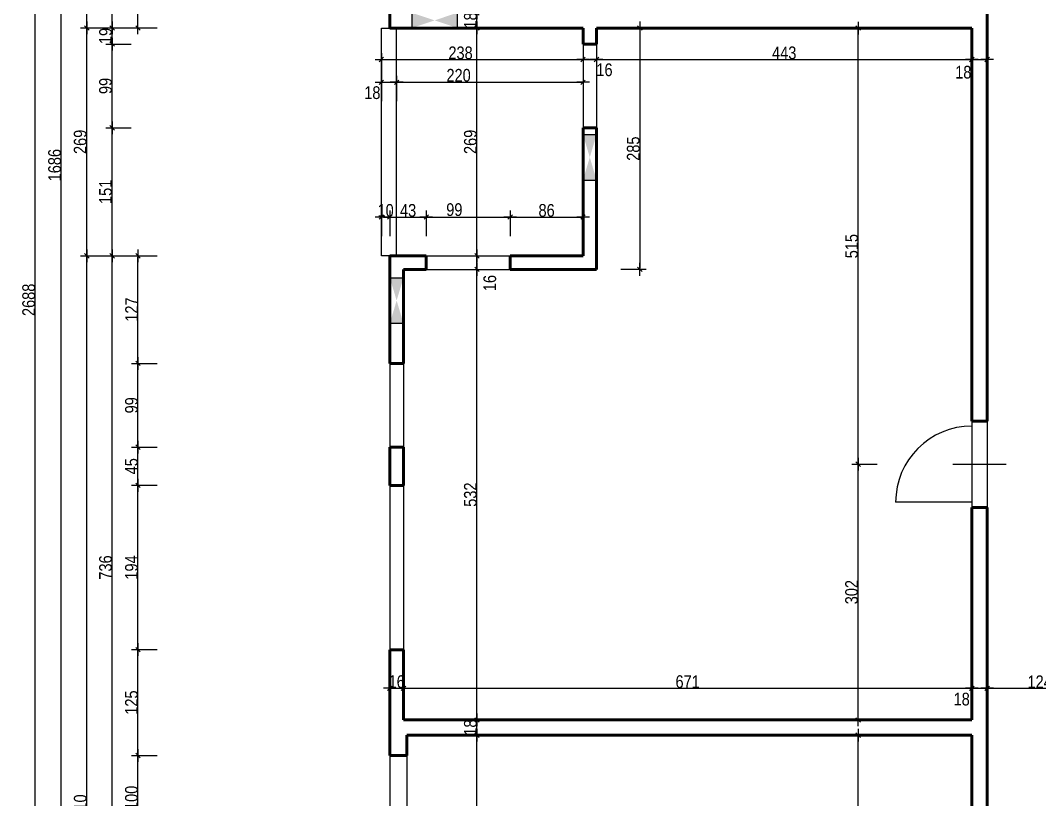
# Model space of a CAD drawing. Header units: centimetres. Extents: x 16433 to 114398, y -50094 to -12305.
# Drawn here: x 40452 to 41655, y -38262 to -37342 of the extents above; entities that cross this region are included whole.
import ezdxf

# ---------------------------------------------------------------- set-up
doc = ezdxf.new("R2010")
doc.units = ezdxf.units.CM
doc.header["$LTSCALE"] = 0.5
doc.layers.get('DEFPOINTS').update_dxf_attribs({"linetype": 'CONTINUOUS'})
for name, color, linetype in [('01_cote_gen', 4, 'CONTINUOUS'), ('01_linteaux', 2, 'CONTINUOUS'), ('01_resv', 32, 'CONTINUOUS'), ('AA_COTES', 2, 'CONTINUOUS')]:
    doc.layers.add(name, color=color, linetype=linetype)
doc.layers.add('01_murs_coup', color=5, linetype='CONTINUOUS', lineweight=60)
doc.styles.add('STYLE2', font='ARIALN.TTF')
doc.dimstyles.new('JB50', dxfattribs={"dimscale": 0.1, "dimtxt": 150, "dimasz": 15, "dimexe": 0.1, "dimexo": 0.1, "dimgap": 0.09, "dimtad": 1, "dimdec": 1, "dimdsep": 46, "dimtxsty": 'STYLE2', "dimblk1": 'BOND_G', "dimblk2": 'BOND_D', "dimsah": 1, "dimcen": 1.5, "dimdle": 0.01, "dimse1": 1, "dimse2": 1, "dimclrd": 4, "dimclre": 2, "dimclrt": 6, "dimazin": 2, "dimtfac": 2.333333, "dimtdec": 1, "dimtix": 1, "dimtmove": 2, "dimatfit": 3, "dimldrblk": 'BOND_G', "dimfxl": 1, "dimtolj": 1, "dimtzin": 0, "dimarcsym": 0})

# ---------------------------------------------------------------- blocks, each defined once
blk = doc.blocks.new('BOND_G')
at = {"layer": 'AA_COTES', "color": 0}
for p, q in [((0, -5), (0, 15)), ((5, 0), (-5, 0)), ((1.77, 1.77), (-1.77, -1.77))]:
    blk.add_line(p, q, dxfattribs=at)
blk = doc.blocks.new('BOND_D')
at = {"layer": 'AA_COTES', "color": 0}
for p, q in [((5, 0), (-5, 0)), ((-1.77, -1.77), (1.77, 1.77)), ((0, 5), (0, -15))]:
    blk.add_line(p, q, dxfattribs=at)
blk = doc.blocks.new('*D2683')
at = {"layer": '01_cote_gen', "color": 4, "lineweight": -2, "transparency": 16777216}
blk.add_line((40469.2, -39014), (40469.2, -36329.1), dxfattribs=at)
at = {"layer": 'DEFPOINTS', "color": 0}
for p in [(40469.2, -36327.6), (40737, -36327.6), (40491.7, -39015.5)]:
    blk.add_point(p, dxfattribs=at)
at = {"layer": '01_cote_gen', "color": 4, "lineweight": -2, "transparency": 16777216, "xscale": 1.5, "yscale": 1.5, "zscale": 1.5}
for name, p, rotation in [('BOND_D', (40469.2, -36327.6), 90), ('BOND_G', (40469.2, -39015.5), 270)]:
    blk.add_blockref(name, p, dxfattribs=dict(at, rotation=rotation))
at = {"layer": '01_cote_gen', "color": 6, "transparency": 16777216, "insert": (40461.6, -37671.5), "char_height": 15, "attachment_point": 5, "rotation": 90, "style": 'STYLE2'}
blk.add_mtext('\\A1;2688', dxfattribs=at)
blk = doc.blocks.new('*D2685')
at = {"layer": '01_cote_gen', "color": 4, "lineweight": -2, "transparency": 16777216}
blk.add_line((40499.9, -38354), (40499.9, -36671.1), dxfattribs=at)
at = {"layer": 'DEFPOINTS', "color": 0}
for p in [(40499.9, -36669.6), (40606.1, -36669.6), (40522.4, -38355.5)]:
    blk.add_point(p, dxfattribs=at)
at = {"layer": '01_cote_gen', "color": 4, "lineweight": -2, "transparency": 16777216, "xscale": 1.5, "yscale": 1.5, "zscale": 1.5}
for name, p, rotation in [('BOND_D', (40499.9, -36669.6), 90), ('BOND_G', (40499.9, -38355.5), 270)]:
    blk.add_blockref(name, p, dxfattribs=dict(at, rotation=rotation))
at = {"layer": '01_cote_gen', "color": 6, "transparency": 16777216, "insert": (40492.2, -37512.5), "char_height": 15, "attachment_point": 5, "rotation": 90, "style": 'STYLE2'}
blk.add_mtext('\\A1;1686', dxfattribs=at)
blk = doc.blocks.new('*D2690')
at = {"layer": '01_cote_gen', "color": 4, "lineweight": -2, "transparency": 16777216}
blk.add_line((40530.2, -38928), (40530.2, -37621), dxfattribs=at)
at = {"layer": 'DEFPOINTS', "color": 0}
for p in [(40530.2, -37619.5), (40620.9, -37619.5), (40596, -38929.5)]:
    blk.add_point(p, dxfattribs=at)
at = {"layer": '01_cote_gen', "color": 4, "lineweight": -2, "transparency": 16777216, "xscale": 1.5, "yscale": 1.5, "zscale": 1.5}
for name, p, rotation in [('BOND_D', (40530.2, -37619.5), 90), ('BOND_G', (40530.2, -38929.5), 270)]:
    blk.add_blockref(name, p, dxfattribs=dict(at, rotation=rotation))
at = {"layer": '01_cote_gen', "color": 6, "transparency": 16777216, "insert": (40522.5, -38274.5), "char_height": 15, "attachment_point": 5, "rotation": 90, "style": 'STYLE2'}
blk.add_mtext('\\A1;1310', dxfattribs=at)
blk = doc.blocks.new('*D2691')
at = {"layer": '01_cote_gen', "color": 4, "lineweight": -2, "transparency": 16777216}
blk.add_line((40530.1, -37618), (40530.1, -37352), dxfattribs=at)
at = {"layer": 'DEFPOINTS', "color": 0}
for p in [(40530.1, -37350.5), (40620.9, -37350.5), (40620.9, -37619.5)]:
    blk.add_point(p, dxfattribs=at)
at = {"layer": '01_cote_gen', "color": 4, "lineweight": -2, "transparency": 16777216, "xscale": 1.5, "yscale": 1.5, "zscale": 1.5}
for name, p, rotation in [('BOND_D', (40530.1, -37350.5), 90), ('BOND_G', (40530.1, -37619.5), 270)]:
    blk.add_blockref(name, p, dxfattribs=dict(at, rotation=rotation))
at = {"layer": '01_cote_gen', "color": 6, "transparency": 16777216, "insert": (40522.4, -37485), "char_height": 15, "attachment_point": 5, "rotation": 90, "style": 'STYLE2'}
blk.add_mtext('\\A1;269', dxfattribs=at)
blk = doc.blocks.new('*D2692')
at = {"layer": '01_cote_gen', "color": 4, "lineweight": -2, "transparency": 16777216}
blk.add_line((40530.1, -37349), (40530.1, -36329.1), dxfattribs=at)
at = {"layer": 'DEFPOINTS', "color": 0}
for p in [(40530.1, -36327.6), (40737, -36327.6), (40620.9, -37350.5)]:
    blk.add_point(p, dxfattribs=at)
at = {"layer": '01_cote_gen', "color": 4, "lineweight": -2, "transparency": 16777216, "xscale": 1.5, "yscale": 1.5, "zscale": 1.5}
for name, p, rotation in [('BOND_D', (40530.1, -36327.6), 90), ('BOND_G', (40530.1, -37350.5), 270)]:
    blk.add_blockref(name, p, dxfattribs=dict(at, rotation=rotation))
at = {"layer": '01_cote_gen', "color": 6, "transparency": 16777216, "insert": (40522.4, -36839.1), "char_height": 15, "attachment_point": 5, "rotation": 90, "style": 'STYLE2'}
blk.add_mtext('\\A1;1023', dxfattribs=at)
blk = doc.blocks.new('*D2693')
at = {"layer": '01_cote_gen', "color": 4, "lineweight": -2, "transparency": 16777216}
blk.add_line((40560, -37349), (40560, -36671.1), dxfattribs=at)
at = {"layer": 'DEFPOINTS', "color": 0}
for p in [(40560, -36669.6), (40578.2, -36669.6), (40552.6, -37350.5)]:
    blk.add_point(p, dxfattribs=at)
at = {"layer": '01_cote_gen', "color": 4, "lineweight": -2, "transparency": 16777216, "xscale": 1.5, "yscale": 1.5, "zscale": 1.5}
for name, p, rotation in [('BOND_D', (40560, -36669.6), 90), ('BOND_G', (40560, -37350.5), 270)]:
    blk.add_blockref(name, p, dxfattribs=dict(at, rotation=rotation))
at = {"layer": '01_cote_gen', "color": 6, "transparency": 16777216, "insert": (40552.3, -37010.1), "char_height": 15, "attachment_point": 5, "rotation": 90, "style": 'STYLE2'}
blk.add_mtext('\\A1;681', dxfattribs=at)
blk = doc.blocks.new('*D2698')
at = {"layer": '01_cote_gen', "color": 4, "lineweight": -2, "transparency": 16777216}
blk.add_line((40590.5, -37349), (40590.5, -37245), dxfattribs=at)
at = {"layer": 'DEFPOINTS', "color": 0}
for p in [(40590.5, -37243.5), (40638.3, -37243.5), (40638.3, -37350.5)]:
    blk.add_point(p, dxfattribs=at)
at = {"layer": '01_cote_gen', "color": 4, "lineweight": -2, "transparency": 16777216, "xscale": 1.5, "yscale": 1.5, "zscale": 1.5}
for name, p, rotation in [('BOND_D', (40590.5, -37243.5), 90), ('BOND_G', (40590.5, -37350.5), 270)]:
    blk.add_blockref(name, p, dxfattribs=dict(at, rotation=rotation))
at = {"layer": '01_cote_gen', "color": 6, "transparency": 16777216, "insert": (40582.9, -37297), "char_height": 15, "attachment_point": 5, "rotation": 90, "style": 'STYLE2'}
blk.add_mtext('\\A1;107', dxfattribs=at)
blk = doc.blocks.new('*D2703')
at = {"layer": '01_cote_gen', "color": 4, "lineweight": -2, "transparency": 16777216}
blk.add_line((40560, -38354), (40560, -37621), dxfattribs=at)
at = {"layer": 'DEFPOINTS', "color": 0}
for p in [(40560, -37619.5), (40638.3, -37619.5), (40737, -38355.5)]:
    blk.add_point(p, dxfattribs=at)
at = {"layer": '01_cote_gen', "color": 4, "lineweight": -2, "transparency": 16777216, "xscale": 1.5, "yscale": 1.5, "zscale": 1.5}
for name, p, rotation in [('BOND_D', (40560, -37619.5), 90), ('BOND_G', (40560, -38355.5), 270)]:
    blk.add_blockref(name, p, dxfattribs=dict(at, rotation=rotation))
at = {"layer": '01_cote_gen', "color": 6, "transparency": 16777216, "insert": (40552.3, -37987.5), "char_height": 15, "attachment_point": 5, "rotation": 90, "style": 'STYLE2'}
blk.add_mtext('\\A1;736', dxfattribs=at)
blk = doc.blocks.new('*D2705')
at = {"layer": '01_cote_gen', "color": 4, "lineweight": -2, "transparency": 16777216}
blk.add_line((40590.5, -38308), (40590.5, -38211), dxfattribs=at)
at = {"layer": 'DEFPOINTS', "color": 0}
for p in [(40590.5, -38209.5), (40600, -38209.5), (40600, -38309.5)]:
    blk.add_point(p, dxfattribs=at)
at = {"layer": '01_cote_gen', "color": 4, "lineweight": -2, "transparency": 16777216, "xscale": 1.5, "yscale": 1.5, "zscale": 1.5}
for name, p, rotation in [('BOND_D', (40590.5, -38209.5), 90), ('BOND_G', (40590.5, -38309.5), 270)]:
    blk.add_blockref(name, p, dxfattribs=dict(at, rotation=rotation))
at = {"layer": '01_cote_gen', "color": 6, "transparency": 16777216, "insert": (40582.9, -38259.5), "char_height": 15, "attachment_point": 5, "rotation": 90, "style": 'STYLE2'}
blk.add_mtext('\\A1;100', dxfattribs=at)
blk = doc.blocks.new('*D2706')
at = {"layer": '01_cote_gen', "color": 4, "lineweight": -2, "transparency": 16777216}
blk.add_line((40590.5, -38208), (40590.5, -38086), dxfattribs=at)
at = {"layer": 'DEFPOINTS', "color": 0}
for p in [(40590.5, -38084.5), (40613.7, -38084.5), (40600, -38209.5)]:
    blk.add_point(p, dxfattribs=at)
at = {"layer": '01_cote_gen', "color": 4, "lineweight": -2, "transparency": 16777216, "xscale": 1.5, "yscale": 1.5, "zscale": 1.5}
for name, p, rotation in [('BOND_D', (40590.5, -38084.5), 90), ('BOND_G', (40590.5, -38209.5), 270)]:
    blk.add_blockref(name, p, dxfattribs=dict(at, rotation=rotation))
at = {"layer": '01_cote_gen', "color": 6, "transparency": 16777216, "insert": (40582.9, -38147), "char_height": 15, "attachment_point": 5, "rotation": 90, "style": 'STYLE2'}
blk.add_mtext('\\A1;125', dxfattribs=at)
blk = doc.blocks.new('*D2707')
at = {"layer": '01_cote_gen', "color": 4, "lineweight": -2, "transparency": 16777216}
blk.add_line((40590.5, -38083), (40590.5, -37892), dxfattribs=at)
at = {"layer": 'DEFPOINTS', "color": 0}
for p in [(40590.5, -37890.5), (40613.7, -37890.5), (40613.7, -38084.5)]:
    blk.add_point(p, dxfattribs=at)
at = {"layer": '01_cote_gen', "color": 4, "lineweight": -2, "transparency": 16777216, "xscale": 1.5, "yscale": 1.5, "zscale": 1.5}
for name, p, rotation in [('BOND_D', (40590.5, -37890.5), 90), ('BOND_G', (40590.5, -38084.5), 270)]:
    blk.add_blockref(name, p, dxfattribs=dict(at, rotation=rotation))
at = {"layer": '01_cote_gen', "color": 6, "transparency": 16777216, "insert": (40582.9, -37987.5), "char_height": 15, "attachment_point": 5, "rotation": 90, "style": 'STYLE2'}
blk.add_mtext('\\A1;194', dxfattribs=at)
blk = doc.blocks.new('*D2708')
at = {"layer": '01_cote_gen', "color": 4, "lineweight": -2, "transparency": 16777216}
blk.add_line((40590.5, -37889), (40590.5, -37847), dxfattribs=at)
at = {"layer": 'DEFPOINTS', "color": 0}
for p in [(40590.5, -37845.5), (40621.7, -37845.5), (40621.7, -37890.5)]:
    blk.add_point(p, dxfattribs=at)
at = {"layer": '01_cote_gen', "color": 4, "lineweight": -2, "transparency": 16777216, "xscale": 1.5, "yscale": 1.5, "zscale": 1.5}
for name, p, rotation in [('BOND_D', (40590.5, -37845.5), 90), ('BOND_G', (40590.5, -37890.5), 270)]:
    blk.add_blockref(name, p, dxfattribs=dict(at, rotation=rotation))
at = {"layer": '01_cote_gen', "color": 6, "transparency": 16777216, "insert": (40582.9, -37868), "char_height": 15, "attachment_point": 5, "rotation": 90, "style": 'STYLE2'}
blk.add_mtext('\\A1;45', dxfattribs=at)
blk = doc.blocks.new('*D2709')
at = {"layer": '01_cote_gen', "color": 4, "lineweight": -2, "transparency": 16777216}
blk.add_line((40590.5, -37844), (40590.5, -37748), dxfattribs=at)
at = {"layer": 'DEFPOINTS', "color": 0}
for p in [(40590.5, -37746.5), (40613.7, -37746.5), (40613.7, -37845.5)]:
    blk.add_point(p, dxfattribs=at)
at = {"layer": '01_cote_gen', "color": 4, "lineweight": -2, "transparency": 16777216, "xscale": 1.5, "yscale": 1.5, "zscale": 1.5}
for name, p, rotation in [('BOND_D', (40590.5, -37746.5), 90), ('BOND_G', (40590.5, -37845.5), 270)]:
    blk.add_blockref(name, p, dxfattribs=dict(at, rotation=rotation))
at = {"layer": '01_cote_gen', "color": 6, "transparency": 16777216, "insert": (40582.9, -37796), "char_height": 15, "attachment_point": 5, "rotation": 90, "style": 'STYLE2'}
blk.add_mtext('\\A1;99', dxfattribs=at)
blk = doc.blocks.new('*D2710')
at = {"layer": '01_cote_gen', "color": 4, "lineweight": -2, "transparency": 16777216}
blk.add_line((40590.5, -37745), (40590.5, -37621), dxfattribs=at)
at = {"layer": 'DEFPOINTS', "color": 0}
for p in [(40582.5, -37619.5), (40590.5, -37619.5), (40613, -37746.5)]:
    blk.add_point(p, dxfattribs=at)
at = {"layer": '01_cote_gen', "color": 4, "lineweight": -2, "transparency": 16777216, "xscale": 1.5, "yscale": 1.5, "zscale": 1.5}
for name, p, rotation in [('BOND_D', (40590.5, -37619.5), 90), ('BOND_G', (40590.5, -37746.5), 270)]:
    blk.add_blockref(name, p, dxfattribs=dict(at, rotation=rotation))
at = {"layer": '01_cote_gen', "color": 6, "transparency": 16777216, "insert": (40583, -37683), "char_height": 15, "attachment_point": 5, "rotation": 90, "style": 'STYLE2'}
blk.add_mtext('\\A1;127', dxfattribs=at)
blk = doc.blocks.new('*D2711')
at = {"layer": '01_cote_gen', "color": 4, "lineweight": -2, "transparency": 16777216}
blk.add_line((40560, -37618), (40560, -37470), dxfattribs=at)
at = {"layer": 'DEFPOINTS', "color": 0}
for p in [(40560, -37468.5), (40614.8, -37468.5), (40638.3, -37619.5)]:
    blk.add_point(p, dxfattribs=at)
at = {"layer": '01_cote_gen', "color": 4, "lineweight": -2, "transparency": 16777216, "xscale": 1.5, "yscale": 1.5, "zscale": 1.5}
for name, p, rotation in [('BOND_D', (40560, -37468.5), 90), ('BOND_G', (40560, -37619.5), 270)]:
    blk.add_blockref(name, p, dxfattribs=dict(at, rotation=rotation))
at = {"layer": '01_cote_gen', "color": 6, "transparency": 16777216, "insert": (40552.3, -37544), "char_height": 15, "attachment_point": 5, "rotation": 90, "style": 'STYLE2'}
blk.add_mtext('\\A1;151', dxfattribs=at)
blk = doc.blocks.new('*D2712')
at = {"layer": '01_cote_gen', "color": 4, "lineweight": -2, "transparency": 16777216}
blk.add_line((40560, -37467), (40560, -37371), dxfattribs=at)
at = {"layer": 'DEFPOINTS', "color": 0}
for p in [(40560, -37369.5), (40622.8, -37369.5), (40582.5, -37468.5)]:
    blk.add_point(p, dxfattribs=at)
at = {"layer": '01_cote_gen', "color": 4, "lineweight": -2, "transparency": 16777216, "xscale": 1.5, "yscale": 1.5, "zscale": 1.5}
for name, p, rotation in [('BOND_D', (40560, -37369.5), 90), ('BOND_G', (40560, -37468.5), 270)]:
    blk.add_blockref(name, p, dxfattribs=dict(at, rotation=rotation))
at = {"layer": '01_cote_gen', "color": 6, "transparency": 16777216, "insert": (40552.3, -37419), "char_height": 15, "attachment_point": 5, "rotation": 90, "style": 'STYLE2'}
blk.add_mtext('\\A1;99', dxfattribs=at)
blk = doc.blocks.new('*D2713')
at = {"layer": '01_cote_gen', "color": 4, "lineweight": -2, "transparency": 16777216}
blk.add_line((40560, -37368), (40560, -37352), dxfattribs=at)
at = {"layer": 'DEFPOINTS', "color": 0}
for p in [(40560, -37350.5), (40560, -37350.5), (40560, -37369.5)]:
    blk.add_point(p, dxfattribs=at)
at = {"layer": '01_cote_gen', "color": 4, "lineweight": -2, "transparency": 16777216, "xscale": 1.5, "yscale": 1.5, "zscale": 1.5}
for name, p, rotation in [('BOND_D', (40560, -37350.5), 90), ('BOND_G', (40560, -37369.5), 270)]:
    blk.add_blockref(name, p, dxfattribs=dict(at, rotation=rotation))
at = {"layer": '01_cote_gen', "color": 6, "transparency": 16777216, "insert": (40552.3, -37360), "char_height": 15, "attachment_point": 5, "rotation": 90, "style": 'STYLE2'}
blk.add_mtext('\\A1;19', dxfattribs=at)
blk = doc.blocks.new('*D2788')
at = {"layer": '01_cote_gen', "color": 4, "lineweight": -2, "transparency": 16777216}
blk.add_line((40897.4, -37414.6), (41114.4, -37414.6), dxfattribs=at)
at = {"layer": 'DEFPOINTS', "color": 0}
for p in [(41115.9, -37414.6), (40895.9, -37463.1), (41115.9, -37463.1)]:
    blk.add_point(p, dxfattribs=at)
at = {"layer": '01_cote_gen', "color": 4, "lineweight": -2, "transparency": 16777216, "xscale": 1.5, "yscale": 1.5, "zscale": 1.5, "rotation": 180}
blk.add_blockref('BOND_G', (40895.9, -37414.6), dxfattribs=at)
at = {"layer": '01_cote_gen', "color": 4, "lineweight": -2, "transparency": 16777216, "xscale": 1.5, "yscale": 1.5, "zscale": 1.5}
blk.add_blockref('BOND_D', (41115.9, -37414.6), dxfattribs=at)
at = {"layer": '01_cote_gen', "color": 6, "transparency": 16777216, "insert": (40969, -37406.5), "char_height": 15, "attachment_point": 5, "style": 'STYLE2'}
blk.add_mtext('\\A1;220', dxfattribs=at)
blk = doc.blocks.new('*D2789')
at = {"layer": '01_cote_gen', "color": 4, "lineweight": -2, "transparency": 16777216}
for p, q in [((40876.4, -37573.7), (40874.9, -37573.7)), ((40887.9, -37573.7), (40877.9, -37573.7)), ((40889.4, -37573.7), (40890.9, -37573.7))]:
    blk.add_line(p, q, dxfattribs=at)
at = {"layer": 'DEFPOINTS', "color": 0}
for p in [(40877.9, -37573.7), (40877.9, -37581.2), (40887.9, -37581.2)]:
    blk.add_point(p, dxfattribs=at)
at = {"layer": '01_cote_gen', "color": 4, "lineweight": -2, "transparency": 16777216, "xscale": 1.5, "yscale": 1.5, "zscale": 1.5}
blk.add_blockref('BOND_D', (40877.9, -37573.7), dxfattribs=at)
at = {"layer": '01_cote_gen', "color": 4, "lineweight": -2, "transparency": 16777216, "xscale": 1.5, "yscale": 1.5, "zscale": 1.5, "rotation": 180}
blk.add_blockref('BOND_G', (40887.9, -37573.7), dxfattribs=at)
at = {"layer": '01_cote_gen', "color": 6, "transparency": 16777216, "insert": (40882.9, -37566), "char_height": 15, "attachment_point": 5, "style": 'STYLE2'}
blk.add_mtext('\\A1;10', dxfattribs=at)
blk = doc.blocks.new('*D2790')
at = {"layer": '01_cote_gen', "color": 4, "lineweight": -2, "transparency": 16777216}
blk.add_line((40879.4, -37387.7), (41114.4, -37387.7), dxfattribs=at)
at = {"layer": 'DEFPOINTS', "color": 0}
for p in [(41115.9, -37387.7), (41115.9, -37395.6), (40877.9, -37437.1)]:
    blk.add_point(p, dxfattribs=at)
at = {"layer": '01_cote_gen', "color": 4, "lineweight": -2, "transparency": 16777216, "xscale": 1.5, "yscale": 1.5, "zscale": 1.5, "rotation": 180}
blk.add_blockref('BOND_G', (40877.9, -37387.7), dxfattribs=at)
at = {"layer": '01_cote_gen', "color": 4, "lineweight": -2, "transparency": 16777216, "xscale": 1.5, "yscale": 1.5, "zscale": 1.5}
blk.add_blockref('BOND_D', (41115.9, -37387.7), dxfattribs=at)
at = {"layer": '01_cote_gen', "color": 6, "transparency": 16777216, "insert": (40971.3, -37380), "char_height": 15, "attachment_point": 5, "style": 'STYLE2'}
blk.add_mtext('\\A1;238', dxfattribs=at)
blk = doc.blocks.new('*D2791')
at = {"layer": '01_cote_gen', "color": 4, "lineweight": -2, "transparency": 16777216}
blk.add_line((41117.4, -37387.7), (41130.4, -37387.7), dxfattribs=at)
at = {"layer": 'DEFPOINTS', "color": 0}
for p in [(41131.9, -37387.7), (41115.9, -37437.1), (41131.9, -37437.1)]:
    blk.add_point(p, dxfattribs=at)
at = {"layer": '01_cote_gen', "color": 4, "lineweight": -2, "transparency": 16777216, "xscale": 1.5, "yscale": 1.5, "zscale": 1.5, "rotation": 180}
blk.add_blockref('BOND_G', (41115.9, -37387.7), dxfattribs=at)
at = {"layer": '01_cote_gen', "color": 4, "lineweight": -2, "transparency": 16777216, "xscale": 1.5, "yscale": 1.5, "zscale": 1.5}
blk.add_blockref('BOND_D', (41131.9, -37387.7), dxfattribs=at)
at = {"layer": '01_cote_gen', "color": 6, "transparency": 16777216, "insert": (41141.2, -37400), "char_height": 15, "attachment_point": 5, "style": 'STYLE2'}
blk.add_mtext('\\A1;16', dxfattribs=at)
blk = doc.blocks.new('*D2792')
at = {"layer": '01_cote_gen', "color": 4, "lineweight": -2, "transparency": 16777216}
blk.add_line((41133.4, -37387.7), (41573.4, -37387.7), dxfattribs=at)
at = {"layer": 'DEFPOINTS', "color": 0}
for p in [(41131.9, -37380.2), (41574.9, -37387.7), (41574.9, -37390.7)]:
    blk.add_point(p, dxfattribs=at)
at = {"layer": '01_cote_gen', "color": 4, "lineweight": -2, "transparency": 16777216, "xscale": 1.5, "yscale": 1.5, "zscale": 1.5, "rotation": 180}
blk.add_blockref('BOND_G', (41131.9, -37387.7), dxfattribs=at)
at = {"layer": '01_cote_gen', "color": 4, "lineweight": -2, "transparency": 16777216, "xscale": 1.5, "yscale": 1.5, "zscale": 1.5}
blk.add_blockref('BOND_D', (41574.9, -37387.7), dxfattribs=at)
at = {"layer": '01_cote_gen', "color": 6, "transparency": 16777216, "insert": (41353.4, -37380), "char_height": 15, "attachment_point": 5, "style": 'STYLE2'}
blk.add_mtext('\\A1;443', dxfattribs=at)
blk = doc.blocks.new('*D2793')
at = {"layer": '01_cote_gen', "color": 4, "lineweight": -2, "transparency": 16777216}
blk.add_line((41576.4, -37387.7), (41591.4, -37387.7), dxfattribs=at)
at = {"layer": 'DEFPOINTS', "color": 0}
for p in [(41574.9, -37354.5), (41592.9, -37354.5), (41592.9, -37387.7)]:
    blk.add_point(p, dxfattribs=at)
at = {"layer": '01_cote_gen', "color": 4, "lineweight": -2, "transparency": 16777216, "xscale": 1.5, "yscale": 1.5, "zscale": 1.5, "rotation": 180}
blk.add_blockref('BOND_G', (41574.9, -37387.7), dxfattribs=at)
at = {"layer": '01_cote_gen', "color": 4, "lineweight": -2, "transparency": 16777216, "xscale": 1.5, "yscale": 1.5, "zscale": 1.5}
blk.add_blockref('BOND_D', (41592.9, -37387.7), dxfattribs=at)
at = {"layer": '01_cote_gen', "color": 6, "transparency": 16777216, "insert": (41564.8, -37402.8), "char_height": 15, "attachment_point": 5, "style": 'STYLE2'}
blk.add_mtext('\\A1;18', dxfattribs=at)
blk = doc.blocks.new('*D2814')
at = {"layer": '01_cote_gen', "color": 4, "lineweight": -2, "transparency": 16777216}
blk.add_line((40889.4, -37573.7), (40929.4, -37573.7), dxfattribs=at)
at = {"layer": 'DEFPOINTS', "color": 0}
for p in [(40887.9, -37573.5), (40930.9, -37573.7), (40930.9, -37599.5)]:
    blk.add_point(p, dxfattribs=at)
at = {"layer": '01_cote_gen', "color": 4, "lineweight": -2, "transparency": 16777216, "xscale": 1.5, "yscale": 1.5, "zscale": 1.5, "rotation": 180}
blk.add_blockref('BOND_G', (40887.9, -37573.7), dxfattribs=at)
at = {"layer": '01_cote_gen', "color": 4, "lineweight": -2, "transparency": 16777216, "xscale": 1.5, "yscale": 1.5, "zscale": 1.5}
blk.add_blockref('BOND_D', (40930.9, -37573.7), dxfattribs=at)
at = {"layer": '01_cote_gen', "color": 6, "transparency": 16777216, "insert": (40909.4, -37566), "char_height": 15, "attachment_point": 5, "style": 'STYLE2'}
blk.add_mtext('\\A1;43', dxfattribs=at)
blk = doc.blocks.new('*D2815')
at = {"layer": '01_cote_gen', "color": 4, "lineweight": -2, "transparency": 16777216}
blk.add_line((40932.4, -37573.7), (41028.4, -37573.7), dxfattribs=at)
at = {"layer": 'DEFPOINTS', "color": 0}
for p in [(41029.9, -37573.7), (40930.9, -37581.2), (41029.9, -37599.5)]:
    blk.add_point(p, dxfattribs=at)
at = {"layer": '01_cote_gen', "color": 4, "lineweight": -2, "transparency": 16777216, "xscale": 1.5, "yscale": 1.5, "zscale": 1.5, "rotation": 180}
blk.add_blockref('BOND_G', (40930.9, -37573.7), dxfattribs=at)
at = {"layer": '01_cote_gen', "color": 4, "lineweight": -2, "transparency": 16777216, "xscale": 1.5, "yscale": 1.5, "zscale": 1.5}
blk.add_blockref('BOND_D', (41029.9, -37573.7), dxfattribs=at)
at = {"layer": '01_cote_gen', "color": 6, "transparency": 16777216, "insert": (40964, -37565.1), "char_height": 15, "attachment_point": 5, "style": 'STYLE2'}
blk.add_mtext('\\A1;99', dxfattribs=at)
blk = doc.blocks.new('*D2816')
at = {"layer": '01_cote_gen', "color": 4, "lineweight": -2, "transparency": 16777216}
blk.add_line((41031.4, -37573.7), (41114.4, -37573.7), dxfattribs=at)
at = {"layer": 'DEFPOINTS', "color": 0}
for p in [(41115.9, -37573.7), (41029.9, -37587.8), (41115.9, -37587.8)]:
    blk.add_point(p, dxfattribs=at)
at = {"layer": '01_cote_gen', "color": 4, "lineweight": -2, "transparency": 16777216, "xscale": 1.5, "yscale": 1.5, "zscale": 1.5, "rotation": 180}
blk.add_blockref('BOND_G', (41029.9, -37573.7), dxfattribs=at)
at = {"layer": '01_cote_gen', "color": 4, "lineweight": -2, "transparency": 16777216, "xscale": 1.5, "yscale": 1.5, "zscale": 1.5}
blk.add_blockref('BOND_D', (41115.9, -37573.7), dxfattribs=at)
at = {"layer": '01_cote_gen', "color": 6, "transparency": 16777216, "insert": (41072.9, -37566), "char_height": 15, "attachment_point": 5, "style": 'STYLE2'}
blk.add_mtext('\\A1;86', dxfattribs=at)
blk = doc.blocks.new('*D3074')
at = {"layer": '01_cote_gen', "color": 4, "lineweight": -2, "transparency": 16777216}
blk.add_line((40990.7, -38996.1), (40990.7, -38187), dxfattribs=at)
at = {"layer": 'DEFPOINTS', "color": 0}
for p in [(40990.7, -38185.5), (41035.4, -38185.5), (41003.8, -38997.6)]:
    blk.add_point(p, dxfattribs=at)
at = {"layer": '01_cote_gen', "color": 4, "lineweight": -2, "transparency": 16777216, "xscale": 1.5, "yscale": 1.5, "zscale": 1.5}
for name, p, rotation in [('BOND_D', (40990.7, -38185.5), 90), ('BOND_G', (40990.7, -38997.6), 270)]:
    blk.add_blockref(name, p, dxfattribs=dict(at, rotation=rotation))
at = {"layer": '01_cote_gen', "color": 6, "transparency": 16777216, "insert": (40983, -38591.6), "char_height": 15, "attachment_point": 5, "rotation": 90, "style": 'STYLE2'}
blk.add_mtext('\\A1;812', dxfattribs=at)
blk = doc.blocks.new('*D3075')
at = {"layer": '01_cote_gen', "color": 4, "lineweight": -2, "transparency": 16777216}
blk.add_line((40990.7, -38184), (40990.7, -38169), dxfattribs=at)
at = {"layer": 'DEFPOINTS', "color": 0}
for p in [(40990.7, -38167.5), (41058.3, -38167.5), (41058.3, -38185.5)]:
    blk.add_point(p, dxfattribs=at)
at = {"layer": '01_cote_gen', "color": 4, "lineweight": -2, "transparency": 16777216, "xscale": 1.5, "yscale": 1.5, "zscale": 1.5}
for name, p, rotation in [('BOND_D', (40990.7, -38167.5), 90), ('BOND_G', (40990.7, -38185.5), 270)]:
    blk.add_blockref(name, p, dxfattribs=dict(at, rotation=rotation))
at = {"layer": '01_cote_gen', "color": 6, "transparency": 16777216, "insert": (40983, -38176.5), "char_height": 15, "attachment_point": 5, "rotation": 90, "style": 'STYLE2'}
blk.add_mtext('\\A1;18', dxfattribs=at)
blk = doc.blocks.new('*D3076')
at = {"layer": '01_cote_gen', "color": 4, "lineweight": -2, "transparency": 16777216}
blk.add_line((40990.7, -38166), (40990.7, -37637), dxfattribs=at)
at = {"layer": 'DEFPOINTS', "color": 0}
for p in [(40990.7, -37635.5), (41049.5, -37635.5), (41049.5, -38167.5)]:
    blk.add_point(p, dxfattribs=at)
at = {"layer": '01_cote_gen', "color": 4, "lineweight": -2, "transparency": 16777216, "xscale": 1.5, "yscale": 1.5, "zscale": 1.5}
for name, p, rotation in [('BOND_D', (40990.7, -37635.5), 90), ('BOND_G', (40990.7, -38167.5), 270)]:
    blk.add_blockref(name, p, dxfattribs=dict(at, rotation=rotation))
at = {"layer": '01_cote_gen', "color": 6, "transparency": 16777216, "insert": (40983, -37901.5), "char_height": 15, "attachment_point": 5, "rotation": 90, "style": 'STYLE2'}
blk.add_mtext('\\A1;532', dxfattribs=at)
blk = doc.blocks.new('*D3077')
at = {"layer": '01_cote_gen', "color": 4, "lineweight": -2, "transparency": 16777216}
blk.add_line((40990.7, -37634), (40990.7, -37621), dxfattribs=at)
at = {"layer": 'DEFPOINTS', "color": 0}
for p in [(40990.7, -37619.5), (41013.2, -37619.5), (41013.2, -37635.5)]:
    blk.add_point(p, dxfattribs=at)
at = {"layer": '01_cote_gen', "color": 4, "lineweight": -2, "transparency": 16777216, "xscale": 1.5, "yscale": 1.5, "zscale": 1.5}
for name, p, rotation in [('BOND_D', (40990.7, -37619.5), 90), ('BOND_G', (40990.7, -37635.5), 270)]:
    blk.add_blockref(name, p, dxfattribs=dict(at, rotation=rotation))
at = {"layer": '01_cote_gen', "color": 6, "transparency": 16777216, "insert": (41005.9, -37651.7), "char_height": 15, "attachment_point": 5, "rotation": 90, "style": 'STYLE2'}
blk.add_mtext('\\A1;16', dxfattribs=at)
blk = doc.blocks.new('*D3078')
at = {"layer": '01_cote_gen', "color": 4, "lineweight": -2, "transparency": 16777216}
blk.add_line((40990.7, -37618), (40990.7, -37352), dxfattribs=at)
at = {"layer": 'DEFPOINTS', "color": 0}
for p in [(40990.7, -37350.5), (41007.3, -37350.5), (41007.3, -37619.5)]:
    blk.add_point(p, dxfattribs=at)
at = {"layer": '01_cote_gen', "color": 4, "lineweight": -2, "transparency": 16777216, "xscale": 1.5, "yscale": 1.5, "zscale": 1.5}
for name, p, rotation in [('BOND_D', (40990.7, -37350.5), 90), ('BOND_G', (40990.7, -37619.5), 270)]:
    blk.add_blockref(name, p, dxfattribs=dict(at, rotation=rotation))
at = {"layer": '01_cote_gen', "color": 6, "transparency": 16777216, "insert": (40983, -37485), "char_height": 15, "attachment_point": 5, "rotation": 90, "style": 'STYLE2'}
blk.add_mtext('\\A1;269', dxfattribs=at)
blk = doc.blocks.new('*D3079')
at = {"layer": '01_cote_gen', "color": 4, "lineweight": -2, "transparency": 16777216}
blk.add_line((40990.7, -37349), (40990.7, -37334.1), dxfattribs=at)
at = {"layer": 'DEFPOINTS', "color": 0}
for p in [(40990.7, -37332.6), (41003.9, -37332.6), (41001.9, -37350.5)]:
    blk.add_point(p, dxfattribs=at)
at = {"layer": '01_cote_gen', "color": 4, "lineweight": -2, "transparency": 16777216, "xscale": 1.5, "yscale": 1.5, "zscale": 1.5}
for name, p, rotation in [('BOND_D', (40990.7, -37332.6), 90), ('BOND_G', (40990.7, -37350.5), 270)]:
    blk.add_blockref(name, p, dxfattribs=dict(at, rotation=rotation))
at = {"layer": '01_cote_gen', "color": 6, "transparency": 16777216, "insert": (40983, -37341.6), "char_height": 15, "attachment_point": 5, "rotation": 90, "style": 'STYLE2'}
blk.add_mtext('\\A1;18', dxfattribs=at)
blk = doc.blocks.new('*D3083')
at = {"layer": '01_cote_gen', "color": 4, "lineweight": -2, "transparency": 16777216}
blk.add_line((41183, -37352), (41183, -37634), dxfattribs=at)
at = {"layer": 'DEFPOINTS', "color": 0}
for p in [(41162, -37350.5), (41131.9, -37635.5), (41183, -37635.5)]:
    blk.add_point(p, dxfattribs=at)
at = {"layer": '01_cote_gen', "color": 4, "lineweight": -2, "transparency": 16777216, "xscale": 1.5, "yscale": 1.5, "zscale": 1.5}
for name, p, rotation in [('BOND_G', (41183, -37350.5), 90), ('BOND_D', (41183, -37635.5), 270)]:
    blk.add_blockref(name, p, dxfattribs=dict(at, rotation=rotation))
at = {"layer": '01_cote_gen', "color": 6, "transparency": 16777216, "insert": (41175.3, -37493), "char_height": 15, "attachment_point": 5, "rotation": 90, "style": 'STYLE2'}
blk.add_mtext('\\A1;285', dxfattribs=at)
blk = doc.blocks.new('*D3084')
at = {"layer": '01_cote_gen', "color": 4, "lineweight": -2, "transparency": 16777216}
blk.add_line((40879.4, -37414.6), (40894.4, -37414.6), dxfattribs=at)
at = {"layer": 'DEFPOINTS', "color": 0}
for p in [(40895.9, -37414.6), (40877.9, -37426), (40895.9, -37426)]:
    blk.add_point(p, dxfattribs=at)
at = {"layer": '01_cote_gen', "color": 4, "lineweight": -2, "transparency": 16777216, "xscale": 1.5, "yscale": 1.5, "zscale": 1.5, "rotation": 180}
blk.add_blockref('BOND_G', (40877.9, -37414.6), dxfattribs=at)
at = {"layer": '01_cote_gen', "color": 4, "lineweight": -2, "transparency": 16777216, "xscale": 1.5, "yscale": 1.5, "zscale": 1.5}
blk.add_blockref('BOND_D', (40895.9, -37414.6), dxfattribs=at)
at = {"layer": '01_cote_gen', "color": 6, "transparency": 16777216, "insert": (40867.2, -37427), "char_height": 15, "attachment_point": 5, "style": 'STYLE2'}
blk.add_mtext('\\A1;18', dxfattribs=at)
blk = doc.blocks.new('*D3087')
at = {"layer": '01_cote_gen', "color": 4, "lineweight": -2, "transparency": 16777216}
blk.add_line((41440.7, -38747), (41440.7, -38187), dxfattribs=at)
at = {"layer": 'DEFPOINTS', "color": 0}
for p in [(41440.7, -38185.5), (41483.4, -38185.5), (41539.9, -38748.5)]:
    blk.add_point(p, dxfattribs=at)
at = {"layer": '01_cote_gen', "color": 4, "lineweight": -2, "transparency": 16777216, "xscale": 1.5, "yscale": 1.5, "zscale": 1.5}
for name, p, rotation in [('BOND_D', (41440.7, -38185.5), 90), ('BOND_G', (41440.7, -38748.5), 270)]:
    blk.add_blockref(name, p, dxfattribs=dict(at, rotation=rotation))
at = {"layer": '01_cote_gen', "color": 6, "transparency": 16777216, "insert": (41433, -38467), "char_height": 15, "attachment_point": 5, "rotation": 90, "style": 'STYLE2'}
blk.add_mtext('\\A1;563', dxfattribs=at)
blk = doc.blocks.new('*D3088')
at = {"layer": '01_cote_gen', "color": 4, "lineweight": -2, "transparency": 16777216}
blk.add_line((41440.7, -38166), (41440.7, -37867.1), dxfattribs=at)
at = {"layer": 'DEFPOINTS', "color": 0}
for p in [(41440.7, -37865.6), (41552.5, -37865.6), (41527.7, -38167.5)]:
    blk.add_point(p, dxfattribs=at)
at = {"layer": '01_cote_gen', "color": 4, "lineweight": -2, "transparency": 16777216, "xscale": 1.5, "yscale": 1.5, "zscale": 1.5}
for name, p, rotation in [('BOND_D', (41440.7, -37865.6), 90), ('BOND_G', (41440.7, -38167.5), 270)]:
    blk.add_blockref(name, p, dxfattribs=dict(at, rotation=rotation))
at = {"layer": '01_cote_gen', "color": 6, "transparency": 16777216, "insert": (41433, -38016.6), "char_height": 15, "attachment_point": 5, "rotation": 90, "style": 'STYLE2'}
blk.add_mtext('\\A1;302', dxfattribs=at)
blk = doc.blocks.new('*D3089')
at = {"layer": '01_cote_gen', "color": 4, "lineweight": -2, "transparency": 16777216}
blk.add_line((41440.7, -37864.1), (41440.7, -37352.1), dxfattribs=at)
at = {"layer": 'DEFPOINTS', "color": 0}
for p in [(41440.7, -37350.6), (41463.2, -37350.6), (41463.2, -37865.6)]:
    blk.add_point(p, dxfattribs=at)
at = {"layer": '01_cote_gen', "color": 4, "lineweight": -2, "transparency": 16777216, "xscale": 1.5, "yscale": 1.5, "zscale": 1.5}
for name, p, rotation in [('BOND_D', (41440.7, -37350.6), 90), ('BOND_G', (41440.7, -37865.6), 270)]:
    blk.add_blockref(name, p, dxfattribs=dict(at, rotation=rotation))
at = {"layer": '01_cote_gen', "color": 6, "transparency": 16777216, "insert": (41433, -37608.1), "char_height": 15, "attachment_point": 5, "rotation": 90, "style": 'STYLE2'}
blk.add_mtext('\\A1;515', dxfattribs=at)
blk = doc.blocks.new('*D3118')
at = {"layer": '01_cote_gen', "color": 4, "lineweight": -2, "transparency": 16777216}
for p, q in [((40886.4, -38130.1), (40884.9, -38130.1)), ((40887.9, -38130.1), (40903.9, -38130.1)), ((40905.4, -38130.1), (40906.9, -38130.1))]:
    blk.add_line(p, q, dxfattribs=at)
at = {"layer": 'DEFPOINTS', "color": 0}
for p in [(40887.9, -38126), (40903.9, -38126), (40903.9, -38130.1)]:
    blk.add_point(p, dxfattribs=at)
at = {"layer": '01_cote_gen', "color": 4, "lineweight": -2, "transparency": 16777216, "xscale": 1.5, "yscale": 1.5, "zscale": 1.5}
blk.add_blockref('BOND_G', (40887.9, -38130.1), dxfattribs=at)
at = {"layer": '01_cote_gen', "color": 4, "lineweight": -2, "transparency": 16777216, "xscale": 1.5, "yscale": 1.5, "zscale": 1.5, "rotation": 180}
blk.add_blockref('BOND_D', (40903.9, -38130.1), dxfattribs=at)
at = {"layer": '01_cote_gen', "color": 6, "transparency": 16777216, "insert": (40895.9, -38122.4), "char_height": 15, "attachment_point": 5, "style": 'STYLE2'}
blk.add_mtext('\\A1;16', dxfattribs=at)
blk = doc.blocks.new('*D3119')
at = {"layer": '01_cote_gen', "color": 4, "lineweight": -2, "transparency": 16777216}
blk.add_line((40905.4, -38130.1), (41573.4, -38130.1), dxfattribs=at)
at = {"layer": 'DEFPOINTS', "color": 0}
for p in [(41574.9, -38130.1), (41574.9, -38134.3), (40903.9, -38167.5)]:
    blk.add_point(p, dxfattribs=at)
at = {"layer": '01_cote_gen', "color": 4, "lineweight": -2, "transparency": 16777216, "xscale": 1.5, "yscale": 1.5, "zscale": 1.5, "rotation": 180}
blk.add_blockref('BOND_G', (40903.9, -38130.1), dxfattribs=at)
at = {"layer": '01_cote_gen', "color": 4, "lineweight": -2, "transparency": 16777216, "xscale": 1.5, "yscale": 1.5, "zscale": 1.5}
blk.add_blockref('BOND_D', (41574.9, -38130.1), dxfattribs=at)
at = {"layer": '01_cote_gen', "color": 6, "transparency": 16777216, "insert": (41239.4, -38122.4), "char_height": 15, "attachment_point": 5, "style": 'STYLE2'}
blk.add_mtext('\\A1;671', dxfattribs=at)
blk = doc.blocks.new('*D3120')
at = {"layer": '01_cote_gen', "color": 4, "lineweight": -2, "transparency": 16777216}
blk.add_line((41576.4, -38130.1), (41591.4, -38130.1), dxfattribs=at)
at = {"layer": 'DEFPOINTS', "color": 0}
for p in [(41574.9, -38094.6), (41592.9, -38094.6), (41592.9, -38130.1)]:
    blk.add_point(p, dxfattribs=at)
at = {"layer": '01_cote_gen', "color": 4, "lineweight": -2, "transparency": 16777216, "xscale": 1.5, "yscale": 1.5, "zscale": 1.5, "rotation": 180}
blk.add_blockref('BOND_G', (41574.9, -38130.1), dxfattribs=at)
at = {"layer": '01_cote_gen', "color": 4, "lineweight": -2, "transparency": 16777216, "xscale": 1.5, "yscale": 1.5, "zscale": 1.5}
blk.add_blockref('BOND_D', (41592.9, -38130.1), dxfattribs=at)
at = {"layer": '01_cote_gen', "color": 6, "transparency": 16777216, "insert": (41562.9, -38143), "char_height": 15, "attachment_point": 5, "style": 'STYLE2'}
blk.add_mtext('\\A1;18', dxfattribs=at)
blk = doc.blocks.new('*D3121')
at = {"layer": '01_cote_gen', "color": 4, "lineweight": -2, "transparency": 16777216}
blk.add_line((41594.4, -38130.1), (41715.4, -38130.1), dxfattribs=at)
at = {"layer": 'DEFPOINTS', "color": 0}
for p in [(41592.9, -38117), (41716.9, -38122.7), (41716.9, -38130.1)]:
    blk.add_point(p, dxfattribs=at)
at = {"layer": '01_cote_gen', "color": 4, "lineweight": -2, "transparency": 16777216, "xscale": 1.5, "yscale": 1.5, "zscale": 1.5, "rotation": 180}
blk.add_blockref('BOND_G', (41592.9, -38130.1), dxfattribs=at)
at = {"layer": '01_cote_gen', "color": 4, "lineweight": -2, "transparency": 16777216, "xscale": 1.5, "yscale": 1.5, "zscale": 1.5}
blk.add_blockref('BOND_D', (41716.9, -38130.1), dxfattribs=at)
at = {"layer": '01_cote_gen', "color": 6, "transparency": 16777216, "insert": (41654.9, -38122.5), "char_height": 15, "attachment_point": 5, "style": 'STYLE2'}
blk.add_mtext('\\A1;124', dxfattribs=at)

msp = doc.modelspace()

# ---------------------------------------------------------------- linework, layer by layer
at = {"layer": '01_linteaux'}
for p, q in [((40877.886, -37619.548), (40877.886, -37350.545)), ((40877.886, -37350.545), (40887.886, -37350.545)), ((40895.886, -37619.548), (40895.886, -37350.545)), ((41115.882, -37369.55), (41115.882, -37468.55)), ((41131.882, -37369.55), (41131.882, -37468.55)), ((40887.886, -37619.548), (40877.886, -37619.548)), ((40930.89, -37619.548), (41029.89, -37619.548)), ((40930.89, -37635.548), (41029.89, -37635.548)), ((40887.886, -37746.548), (40887.886, -37845.548)), ((40903.886, -37746.548), (40903.886, -37845.548)), ((41574.889, -37814.557), (41574.889, -37916.554)), ((41592.889, -37814.557), (41592.889, -37916.554)), ((41552.484, -37865.555), (41615.294, -37865.555)), ((40887.886, -37890.55), (40887.886, -38084.55)), ((40903.886, -37890.55), (40903.886, -38084.55)), ((41574.889, -37910.554), (41484.891, -37910.553)), ((40887.886, -38209.545), (40887.886, -38309.542)), ((40907.886, -38209.545), (40907.886, -38309.542))]:
    msp.add_line(p, q, dxfattribs=at)
msp.add_arc((41574.889, -37910.554), 89.997, 89.99948, 179.999465, dxfattribs=at)
at = {"layer": '01_murs_coup'}
for p, q in [((41592.889, -37814.557), (41592.889, -37071.557)), ((40887.886, -37243.543), (40887.886, -37350.545)), ((40887.886, -37350.545), (41115.882, -37350.548)), ((41115.882, -37350.548), (41115.882, -37369.55)), ((41131.882, -37369.55), (41131.882, -37350.548)), ((41131.882, -37350.548), (41574.889, -37350.555)), ((41574.889, -37350.555), (41574.889, -37814.557)), ((41115.882, -37369.55), (41131.882, -37369.55)), ((41115.882, -37468.55), (41131.882, -37468.55)), ((41115.882, -37619.548), (41115.882, -37468.55)), ((41131.882, -37468.55), (41131.882, -37635.548)), ((40930.89, -37619.548), (40887.886, -37619.548)), ((40887.886, -37619.548), (40887.886, -37746.548)), ((40930.89, -37635.548), (40930.89, -37619.548)), ((41029.89, -37635.548), (41029.89, -37619.548)), ((41029.89, -37619.548), (41115.882, -37619.548)), ((40903.886, -37635.548), (40930.89, -37635.548)), ((40903.886, -37635.548), (40903.886, -37746.548)), ((41131.882, -37635.548), (41029.89, -37635.548)), ((40887.886, -37746.548), (40903.886, -37746.548)), ((41574.889, -37814.557), (41592.889, -37814.557)), ((40887.886, -37845.548), (40903.886, -37845.548)), ((40887.886, -37890.55), (40887.886, -37845.548)), ((40903.886, -37845.548), (40903.886, -37890.55)), ((40903.886, -37890.55), (40887.886, -37890.55)), ((41574.889, -38167.549), (41574.889, -37916.554)), ((41574.889, -37916.554), (41592.889, -37916.554)), ((41592.889, -37916.554), (41592.889, -38764.543)), ((40887.886, -38209.545), (40887.886, -38084.55)), ((40887.886, -38084.55), (40903.886, -38084.55)), ((40903.886, -38084.55), (40903.886, -38167.549)), ((40903.886, -38167.549), (41574.889, -38167.549)), ((40907.886, -38209.545), (40907.886, -38185.549)), ((40907.886, -38185.549), (41574.929, -38185.549)), ((41574.929, -38185.549), (41574.889, -38748.543)), ((40887.886, -38209.545), (40907.886, -38209.545))]:
    msp.add_line(p, q, dxfattribs=at)
at = {"layer": '01_resv'}
for p, q in [((40913.886, -37332.545), (40913.886, -37350.545)), ((40967.486, -37332.555), (40967.486, -37350.545)), ((41115.882, -37476.439), (41131.882, -37476.439)), ((41115.882, -37530.039), (41131.882, -37530.039)), ((40887.886, -37645.548), (40903.886, -37645.548)), ((40887.886, -37699.148), (40903.886, -37699.148))]:
    msp.add_line(p, q, dxfattribs=at)
for points in [[(40913.886, -37350.545), (40913.886, -37332.555), (40967.486, -37332.545), (40967.486, -37350.545)], [(41115.882, -37476.439), (41131.882, -37476.439), (41131.882, -37530.039), (41115.882, -37530.039)], [(40887.886, -37645.548), (40903.886, -37645.548), (40903.886, -37699.148), (40887.886, -37699.148)]]:
    msp.add_solid(points, dxfattribs=at)

# ---------------------------------------------------------------- dimensions: what is measured, and where the dimension line sits
at = {"layer": '01_cote_gen'}
for base, p1, p2, picture, middle in [((40469.23, -36327.559), (40491.73, -39015.54), (40736.983, -36327.559), '*D2683', (40461.562, -37671.55)), ((40530.102, -36327.559), (40620.867, -37350.545), (40736.983, -36327.559), '*D2692', (40522.435, -36839.052)), ((40499.902, -36669.558), (40522.416, -38355.538), (40606.087, -36669.558), '*D2685', (40492.235, -37512.548)), ((40559.954, -36669.558), (40552.602, -37350.545), (40578.234, -36669.558), '*D2693', (40552.287, -37010.051)), ((40590.53, -37243.543), (40638.268, -37350.545), (40638.268, -37243.543), '*D2698', (40582.862, -37297.044)), ((40990.659, -37332.555), (41001.884, -37350.546), (41003.867, -37332.555), '*D3079', (40982.992, -37341.551)), ((40530.102, -37350.545), (40620.867, -37619.548), (40620.871, -37350.545), '*D2691', (40522.435, -37485.046)), ((40559.954, -37350.545), (40559.954, -37369.55), (40559.954, -37350.545), '*D2713', (40552.287, -37360.047)), ((40990.659, -37350.546), (41007.295, -37619.548), (41007.299, -37350.546), '*D3078', (40982.992, -37485.047)), ((41182.992, -37635.548), (41161.996, -37350.549), (41131.882, -37635.548), '*D3083', (41175.324, -37493.048)), ((41440.661, -37350.553), (41463.161, -37865.555), (41463.168, -37350.553), '*D3089', (41432.993, -37608.054)), ((40559.954, -37369.55), (40582.454, -37468.55), (40622.819, -37369.55), '*D2712', (40552.287, -37419.05)), ((40559.954, -37468.55), (40638.268, -37619.548), (40614.819, -37468.55), '*D2711', (40552.287, -37544.049)), ((40530.202, -37619.548), (40596.047, -38929.54), (40620.867, -37619.548), '*D2690', (40522.535, -38274.544)), ((40559.954, -37619.548), (40737.018, -38355.538), (40638.268, -37619.548), '*D2703', (40552.287, -37987.543)), ((40590.53, -37619.548), (40613.03, -37746.548), (40582.454, -37619.548), '*D2710', (40582.99, -37683.048)), ((40990.659, -37635.548), (41049.452, -38167.549), (41049.452, -37635.548), '*D3076', (40982.992, -37901.548)), ((40590.53, -37746.548), (40613.714, -37845.548), (40613.714, -37746.548), '*D2709', (40582.862, -37796.048)), ((40590.53, -37845.548), (40621.714, -37890.55), (40621.714, -37845.548), '*D2708', (40582.893, -37868.049)), ((41440.661, -37865.555), (41527.719, -38167.549), (41552.484, -37865.555), '*D3088', (41432.993, -38016.552)), ((40590.53, -37890.55), (40613.714, -38084.55), (40613.714, -37890.55), '*D2707', (40582.862, -37987.55)), ((40590.53, -38084.55), (40600.044, -38209.545), (40613.714, -38084.55), '*D2706', (40582.862, -38147.047)), ((40990.659, -38167.549), (41058.282, -38185.549), (41058.282, -38167.549), '*D3075', (40982.992, -38176.549)), ((40990.659, -38185.549), (41003.783, -38997.56), (41035.392, -38185.549), '*D3074', (40982.992, -38591.554)), ((41440.661, -38185.549), (41539.89, -38748.543), (41483.351, -38185.549), '*D3087', (41432.993, -38467.046)), ((40590.53, -38209.545), (40600.044, -38309.542), (40600.044, -38209.545), '*D2705', (40582.862, -38259.543))]:
    dim = msp.add_linear_dim(base=base, p1=p1, p2=p2, angle=90, dimstyle='JB50', dxfattribs=at)
    dim.commit()
    dim.dimension.update_dxf_attribs({"geometry": picture, "text_midpoint": middle})
for base, p1, p2, picture, middle in [((41592.889, -37387.708), (41574.889, -37354.497), (41592.889, -37354.497), '*D2793', (41564.814, -37402.763)), ((41115.882, -37387.708), (40877.886, -37437.057), (41115.882, -37395.571), '*D2790', (40971.315, -37380.04)), ((41131.882, -37387.708), (41115.882, -37437.057), (41131.882, -37437.057), '*D2791', (41141.208, -37399.989)), ((41115.882, -37414.557), (40895.886, -37463.07), (41115.882, -37463.07), '*D2788', (40969.024, -37406.506)), ((40895.886, -37414.557), (40877.886, -37426.046), (40895.886, -37426.046), '*D3084', (40867.238, -37426.971)), ((41029.89, -37573.682), (40930.89, -37581.182), (41029.89, -37599.515), '*D2815', (40964.04, -37565.053)), ((41592.889, -38130.084), (41574.889, -38094.552), (41592.889, -38094.552), '*D3120', (41562.857, -38143.031))]:
    dim = msp.add_linear_dim(base=base, p1=p1, p2=p2, dimstyle='JB50', dxfattribs=at)
    dim.commit()
    dim.dimension.update_dxf_attribs({"geometry": picture, "text_midpoint": middle, "dimtype": 160})
for base, p1, p2, picture, middle in [((41574.889, -37387.708), (41131.882, -37380.208), (41574.889, -37390.722), '*D2792', (41353.385, -37380.04)), ((40877.886, -37573.682), (40887.886, -37581.182), (40877.886, -37581.182), '*D2789', (40882.886, -37566.015)), ((40930.89, -37573.682), (40887.886, -37573.501), (40930.89, -37599.515), '*D2814', (40909.388, -37566.015)), ((41115.882, -37573.682), (41029.89, -37587.805), (41115.882, -37587.805), '*D2816', (41072.886, -37566.015)), ((40903.886, -38130.084), (40887.886, -38126.049), (40903.886, -38126.049), '*D3118', (40895.886, -38122.416)), ((41574.889, -38130.084), (40903.886, -38167.549), (41574.889, -38134.264), '*D3119', (41239.387, -38122.416)), ((41716.885, -38130.084), (41592.889, -38117.032), (41716.885, -38122.69), '*D3121', (41654.887, -38122.544))]:
    dim = msp.add_linear_dim(base=base, p1=p1, p2=p2, dimstyle='JB50', dxfattribs=at)
    dim.commit()
    dim.dimension.update_dxf_attribs({"geometry": picture, "text_midpoint": middle})
dim = msp.add_linear_dim(base=(40990.659, -37619.548), p1=(41013.159, -37635.548), p2=(41013.159, -37619.548), angle=90, dimstyle='JB50', dxfattribs=at)
dim.commit()
dim.dimension.update_dxf_attribs({"geometry": '*D3077', "text_midpoint": (41005.943, -37651.699), "dimtype": 160})

doc.saveas('drawing.dxf')
